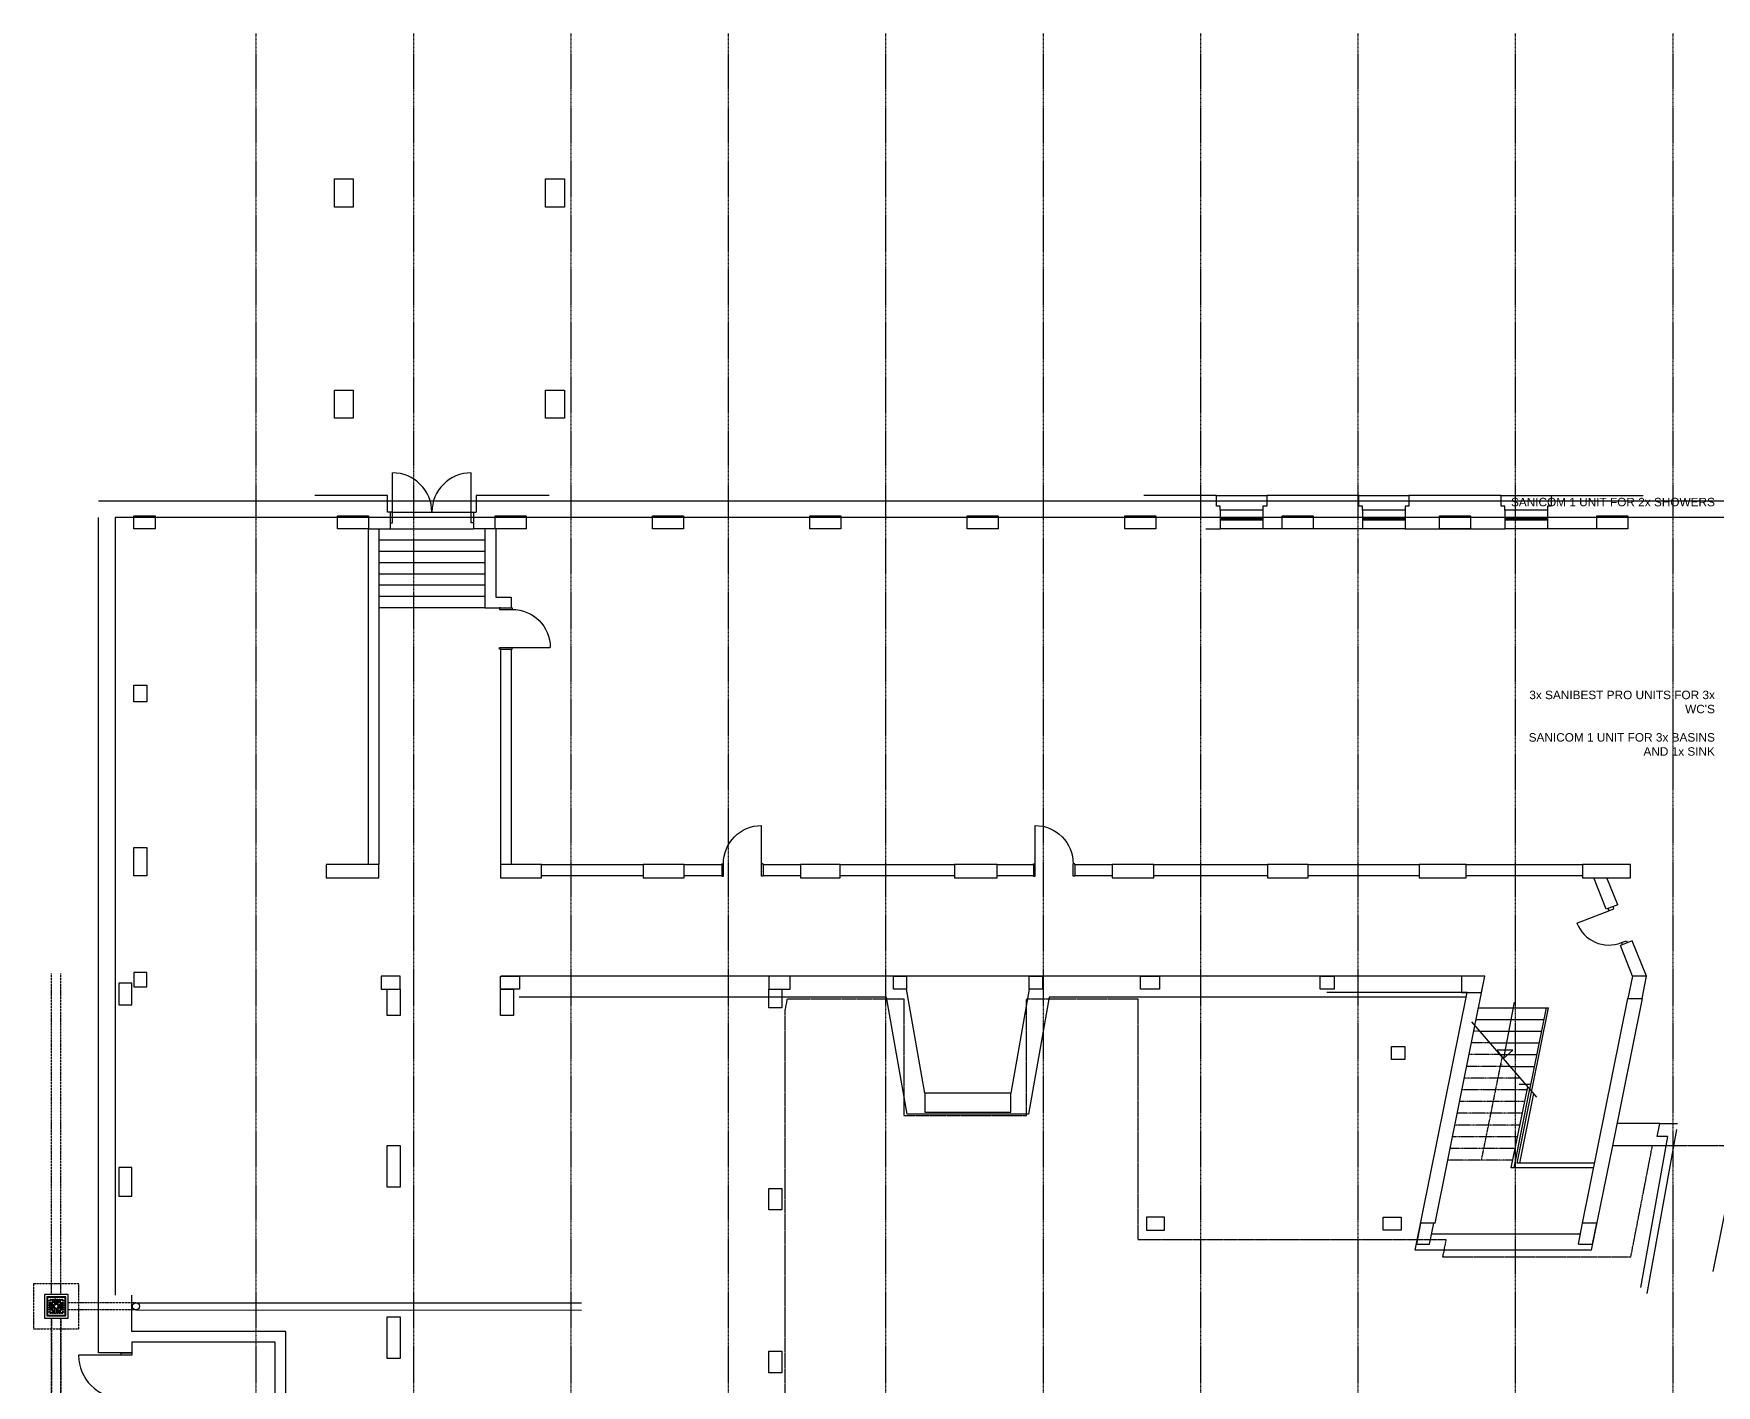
# Model space of a CAD drawing. Header units: millimetres. Extents: x -242071 to 82444, y -53139 to 112036.
# Drawn here: x -226515 to -190673, y 4650 to 33439 of the extents above; entities that cross this region are included whole.
import ezdxf

# ---------------------------------------------------------------- set-up
doc = ezdxf.new("R2010")
doc.units = ezdxf.units.MM
for name, pattern in [('HIDDEN', [9.525, 6.35, -3.175]), ('PCENTRE', [50.8, 31.75, -6.35, 6.35, -6.35]), ('PCENTRE2', [28.575, 19.05, -3.175, 3.175, -3.175]), ('PPHANTOM2', [31.75, 15.875, -3.175, 3.175, -3.175, 3.175, -3.175])]:
    doc.linetypes.add(name, pattern=pattern)
for name, color, linetype in [('Basement 1 - General', 7, 'Continuous'), ('Boundaries_and_building_grids', 140, 'Continuous'), ('Columns_conc_steel_timber', 5, 'Continuous'), ('Demolition', 1, 'Continuous'), ('DOORS_P2', 8, 'Continuous'), ('Open_slabs', 3, 'Continuous'), ('Open_stairs_and_ramps', 2, 'Continuous'), ('Rain_and_storm_water', 1, 'Continuous'), ('Text_Drainage_drawing', 1, 'Continuous'), ('Walls_brick_block_etc', 3, 'Continuous'), ('Windows_and_doors_to_brickwork', 1, 'Continuous')]:
    doc.layers.add(name, color=color, linetype=linetype)
doc.styles.add('Text_Style_5', font='arial.ttf')

msp = doc.modelspace()

# ---------------------------------------------------------------- linework, layer by layer
at = {"layer": 'Basement 1 - General', "color": 1, "linetype": 'Continuous', "lineweight": -3}
for p, q in [((-225781.2, 6585.1), (-226285.2, 6585.1)), ((-226285.2, 6585.1), (-226285.2, 6081.1)), ((-225831.2, 6535.1), (-226235.2, 6535.1)), ((-226235.2, 6535.1), (-226235.2, 6131.1)), ((-226188.2, 6465.1), (-226182.1, 6465.1)), ((-226188.2, 6441.1), (-226188.2, 6465.1)), ((-226182.1, 6465.1), (-226158.1, 6441.1)), ((-226165.2, 6488.1), (-226141.2, 6488.1)), ((-226165.2, 6482.1), (-226165.2, 6488.1)), ((-226141.2, 6458.1), (-226165.2, 6482.1)), ((-226141.2, 6488.1), (-226141.2, 6458.1)), ((-226117.2, 6434.1), (-226117.2, 6488.1)), ((-226117.2, 6488.1), (-226093.2, 6488.1)), ((-226093.2, 6488.1), (-226093.2, 6410.1)), ((-226045.2, 6488.1), (-226069.2, 6488.1)), ((-226069.2, 6488.1), (-226069.2, 6386.1)), ((-226045.2, 6362.1), (-226045.2, 6488.1)), ((-226021.2, 6362.1), (-226021.2, 6488.1)), ((-226021.2, 6488.1), (-225997.2, 6488.1)), ((-225997.2, 6488.1), (-225997.2, 6386.1)), ((-225973.2, 6410.1), (-225973.2, 6488.1)), ((-225973.2, 6488.1), (-225949.2, 6488.1)), ((-225949.2, 6488.1), (-225949.2, 6434.1)), ((-225925.2, 6458.1), (-225925.2, 6488.1)), ((-225925.2, 6488.1), (-225902.2, 6488.1)), ((-225902.2, 6481.1), (-225925.2, 6458.1)), ((-225908.2, 6441.1), (-225884.2, 6465.1)), ((-225902.2, 6488.1), (-225902.2, 6481.1)), ((-225884.2, 6465.1), (-225878.2, 6465.1)), ((-225878.2, 6465.1), (-225878.2, 6441.1)), ((-225831.2, 6131.1), (-225831.2, 6535.1)), ((-225781.2, 6081.1), (-225781.2, 6585.1)), ((-226235.2, 6131.1), (-225831.2, 6131.1)), ((-226158.1, 6441.1), (-226188.2, 6441.1)), ((-226188.2, 6417.1), (-226134.1, 6417.1)), ((-226188.2, 6393.1), (-226188.2, 6417.1)), ((-226110.1, 6393.1), (-226188.2, 6393.1)), ((-226188.2, 6369.1), (-226086.1, 6369.1)), ((-226188.2, 6345.1), (-226188.2, 6369.1)), ((-226062.1, 6345.1), (-226188.2, 6345.1)), ((-226188.2, 6321.1), (-226062.1, 6321.1)), ((-226188.2, 6297.1), (-226188.2, 6321.1)), ((-226086.1, 6297.1), (-226188.2, 6297.1)), ((-226188.2, 6273.1), (-226110.1, 6273.1)), ((-226188.2, 6249.1), (-226188.2, 6273.1)), ((-226134.1, 6249.1), (-226188.2, 6249.1)), ((-226188.2, 6225.1), (-226158.1, 6225.1)), ((-226188.2, 6201.1), (-226188.2, 6225.1)), ((-226182.1, 6201.1), (-226188.2, 6201.1)), ((-226158.1, 6225.1), (-226182.1, 6201.1)), ((-226165.2, 6184.1), (-226141.2, 6208.1)), ((-226165.2, 6178.1), (-226165.2, 6184.1)), ((-226141.2, 6178.1), (-226165.2, 6178.1)), ((-226141.2, 6208.1), (-226141.2, 6178.1)), ((-226134.1, 6417.1), (-226110.1, 6393.1)), ((-226110.1, 6273.1), (-226134.1, 6249.1)), ((-226093.2, 6410.1), (-226117.2, 6434.1)), ((-226117.2, 6232.1), (-226093.2, 6256.1)), ((-226117.2, 6178.1), (-226117.2, 6232.1)), ((-226093.2, 6178.1), (-226117.2, 6178.1)), ((-226093.2, 6256.1), (-226093.2, 6178.1)), ((-226086.1, 6369.1), (-226062.1, 6345.1)), ((-226062.1, 6321.1), (-226086.1, 6297.1)), ((-226069.2, 6386.1), (-226045.2, 6362.1)), ((-226069.2, 6280.1), (-226045.2, 6304.1)), ((-226069.2, 6178.1), (-226069.2, 6280.1)), ((-226045.2, 6178.1), (-226069.2, 6178.1)), ((-226045.2, 6304.1), (-226045.2, 6178.1)), ((-225997.2, 6386.1), (-226021.2, 6362.1)), ((-226021.2, 6178.1), (-226021.2, 6304.1)), ((-226021.2, 6304.1), (-225997.2, 6280.1)), ((-225997.2, 6178.1), (-226021.2, 6178.1)), ((-226004.2, 6345.1), (-225980.2, 6369.1)), ((-225878.2, 6345.1), (-226004.2, 6345.1)), ((-226004.2, 6321.1), (-225878.2, 6321.1)), ((-225980.2, 6297.1), (-226004.2, 6321.1)), ((-225997.2, 6280.1), (-225997.2, 6178.1)), ((-225980.2, 6369.1), (-225878.2, 6369.1)), ((-225878.2, 6297.1), (-225980.2, 6297.1)), ((-225949.2, 6434.1), (-225973.2, 6410.1)), ((-225973.2, 6178.1), (-225973.2, 6256.1)), ((-225973.2, 6256.1), (-225949.2, 6232.1)), ((-225949.2, 6178.1), (-225973.2, 6178.1)), ((-225956.2, 6393.1), (-225932.2, 6417.1)), ((-225878.2, 6393.1), (-225956.2, 6393.1)), ((-225956.2, 6273.1), (-225878.2, 6273.1)), ((-225932.2, 6249.1), (-225956.2, 6273.1)), ((-225949.2, 6232.1), (-225949.2, 6178.1)), ((-225932.2, 6417.1), (-225878.2, 6417.1)), ((-225878.2, 6249.1), (-225932.2, 6249.1)), ((-225925.2, 6178.1), (-225925.2, 6208.1)), ((-225925.2, 6208.1), (-225902.2, 6185.1)), ((-225902.2, 6178.1), (-225925.2, 6178.1)), ((-225878.2, 6441.1), (-225908.2, 6441.1)), ((-225908.2, 6225.1), (-225878.2, 6225.1)), ((-225884.2, 6201.1), (-225908.2, 6225.1)), ((-225902.2, 6185.1), (-225902.2, 6178.1)), ((-225878.2, 6201.1), (-225884.2, 6201.1)), ((-225878.2, 6417.1), (-225878.2, 6393.1)), ((-225878.2, 6369.1), (-225878.2, 6345.1)), ((-225878.2, 6321.1), (-225878.2, 6297.1)), ((-225878.2, 6273.1), (-225878.2, 6249.1)), ((-225878.2, 6225.1), (-225878.2, 6201.1)), ((-226285.2, 6081.1), (-225781.2, 6081.1))]:
    msp.add_line(p, q, dxfattribs=at)
msp.add_lwpolyline([(-226223.2, 6523.1), (-226223.2, 6143.1), (-225843.2, 6143.1), (-225843.2, 6523.1)], close=True, dxfattribs=at)
at = {"layer": 'Boundaries_and_building_grids', "color": 140, "linetype": 'PCENTRE2', "lineweight": -3}
for p, q in [((-221780.2, 33439.2), (-221780.2, -42646.4)), ((-218427.2, 33439.2), (-218427.2, -42646.4)), ((-215074.2, 33439.2), (-215074.2, -42646.4)), ((-211721.2, 33439.2), (-211721.2, -42646.4)), ((-208368.2, 33439.2), (-208368.2, -42646.4)), ((-205015.2, 33439.2), (-205015.2, -42646.4)), ((-201662.2, 33439.2), (-201662.2, -42646.4)), ((-198309.2, 33439.2), (-198309.2, -42646.4)), ((-194956.2, 33439.2), (-194956.2, -42646.4)), ((-191603.2, 33439.2), (-191603.2, -42646.4))]:
    msp.add_line(p, q, dxfattribs=at)
at = {"layer": 'Columns_conc_steel_timber', "color": 4, "linetype": 'Continuous', "lineweight": -3}
for p, q in [((-220110.1, 30346.3), (-219710.1, 30346.3)), ((-215610.1, 30346.3), (-215210.1, 30346.3)), ((-192503.9, 15739.8), (-193526.5, 15739.8)), ((-192503.9, 15459.8), (-192503.9, 15739.8)), ((-224383.1, 13441.1), (-224383.1, 13136.3)), ((-218986.2, 12526), (-218986.2, 13085.5)), ((-218706.2, 13085.5), (-218706.2, 12526)), ((-218706.2, 12526), (-218986.2, 12526)), ((-191935.4, 9949.7), (-191914, 10049.7)), ((-191914, 10049.7), (-191875.5, 10229.7)), ((-191875.5, 10229.7), (-191498.8, 10229.7)), ((-218986.2, 8867.5), (-218986.2, 9757.5)), ((-218986.2, 9757.5), (-218706.2, 9757.5)), ((-218706.2, 9757.5), (-218706.2, 8867.5)), ((-191711.8, 9949.7), (-191935.4, 9949.7)), ((-218706.2, 8867.5), (-218986.2, 8867.5)), ((-196971.5, 8104.7), (-197062.3, 7654.7)), ((-196665.4, 8104.7), (-196971.5, 8104.7)), ((-196781.7, 7654.7), (-196690.9, 8104.7)), ((-193608.1, 7654.7), (-193521.5, 8104.7)), ((-193221.5, 8104.7), (-193521.5, 8104.7)), ((-193312.3, 7654.7), (-193221.5, 8104.7)), ((-197062.3, 7654.7), (-196781.7, 7654.7)), ((-193608.1, 7654.7), (-193312.3, 7654.7)), ((-218986.2, 5219), (-218986.2, 6109)), ((-218986.2, 6109), (-218706.2, 6109)), ((-218706.2, 6109), (-218706.2, 5219)), ((-218706.2, 5219), (-218986.2, 5219))]:
    msp.add_line(p, q, dxfattribs=at)
at = {"layer": 'Columns_conc_steel_timber', "color": 4, "linetype": 'Continuous'}
for points in [[(-219710.1, 30346.3), (-219710.1, 29746.3), (-220110.1, 29746.3), (-220110.1, 30346.3)], [(-215210.1, 30346.3), (-215210.1, 29746.3), (-215610.1, 29746.3), (-215610.1, 30346.3)], [(-219710.1, 25846.3), (-219710.1, 25246.3), (-220110.1, 25246.3), (-220110.1, 25846.3), (-219710.1, 25846.3)], [(-215210.1, 25846.3), (-215210.1, 25246.3), (-215610.1, 25246.3), (-215610.1, 25846.3), (-215210.1, 25846.3)], [(-224383.1, 22889.9), (-224383.1, 23169.3), (-223925.9, 23169.3), (-223925.9, 22889.9), (-224383.1, 22889.9)], [(-220039.7, 22889.9), (-220039.7, 23169.3), (-219379.3, 23169.3), (-219379.3, 22889.9), (-220039.7, 22889.9)], [(-216686.9, 22889.9), (-216686.9, 23169.3), (-216026.5, 23169.3), (-216026.5, 22889.9), (-216686.9, 22889.9)], [(-213334.1, 22889.9), (-213334.1, 23169.3), (-212673.7, 23169.3), (-212673.7, 22889.9), (-213334.1, 22889.9)], [(-209981.3, 22889.9), (-209981.3, 23169.3), (-209320.9, 23169.3), (-209320.9, 22889.9), (-209981.3, 22889.9)], [(-206628.5, 22889.9), (-206628.5, 23169.3), (-205968.1, 23169.3), (-205968.1, 22889.9), (-206628.5, 22889.9)], [(-203275.7, 22889.9), (-203275.7, 23169.3), (-202615.3, 23169.3), (-202615.3, 22889.9), (-203275.7, 22889.9)], [(-199922.9, 22889.9), (-199922.9, 23169.3), (-199262.5, 23169.3), (-199262.5, 22889.9), (-199922.9, 22889.9)], [(-196570.1, 22889.9), (-196570.1, 23169.3), (-195909.7, 23169.3), (-195909.7, 22889.9), (-196570.1, 22889.9)], [(-193217.3, 22889.9), (-193217.3, 23169.3), (-192556.9, 23169.3), (-192556.9, 22889.9), (-193217.3, 22889.9)], [(-224383.1, 19206.9), (-224383.1, 19562.5), (-224103.7, 19562.5), (-224103.7, 19206.9), (-224383.1, 19206.9)], [(-224383.1, 15498.5), (-224383.1, 16108.1), (-224103.7, 16108.1), (-224103.7, 15498.5), (-224383.1, 15498.5)], [(-224383.1, 13136.3), (-224103.7, 13136.3), (-224103.7, 13441.1), (-224383.1, 13441.1)], [(-219112.6, 13085.5), (-218706.2, 13085.5), (-218706.2, 13364.9), (-219112.6, 13364.9), (-219112.6, 13085.5)], [(-216166.2, 13085.5), (-216572.6, 13085.5), (-216572.6, 13364.9), (-216166.2, 13364.9), (-216166.2, 13085.5)], [(-210857.6, 13085.5), (-210400.4, 13085.5), (-210400.4, 13364.9), (-210857.6, 13364.9), (-210857.6, 13085.5)], [(-208203.3, 13085.5), (-208203.3, 13364.9), (-207923.9, 13364.9), (-207923.9, 13085.5), (-208203.3, 13085.5)], [(-205307.7, 13085.5), (-205307.7, 13364.9), (-205028.3, 13364.9), (-205028.3, 13085.5), (-205307.7, 13085.5)], [(-202938.2, 13085.5), (-202938.2, 13364.9), (-202531.8, 13364.9), (-202531.8, 13085.5), (-202938.2, 13085.5)], [(-199115.5, 13085.5), (-199115.5, 13364.9), (-198810.7, 13364.9), (-198810.7, 13085.5), (-199115.5, 13085.5)], [(-224700.6, 13212.5), (-224700.6, 12755.3), (-224421.2, 12755.3), (-224421.2, 13212.5), (-224700.6, 13212.5)], [(-216292.6, 12526), (-216572.6, 12526), (-216572.6, 13085.5), (-216292.6, 13085.5), (-216292.6, 12526)], [(-210857.6, 12691.8), (-210857.6, 13085.5), (-210578.2, 13085.5), (-210578.2, 12691.8), (-210857.6, 12691.8)], [(-197591.5, 11586.9), (-197591.5, 11866.3), (-197312.1, 11866.3), (-197312.1, 11586.9), (-197591.5, 11586.9)], [(-224700.6, 9288.2), (-224700.6, 8678.6), (-224421.2, 8678.6), (-224421.2, 9288.2), (-224700.6, 9288.2)], [(-210857.6, 8386.5), (-210857.6, 8843.7), (-210578.2, 8843.7), (-210578.2, 8386.5), (-210857.6, 8386.5)], [(-202811.2, 7954.7), (-202430.2, 7954.7), (-202430.2, 8234.1), (-202811.2, 8234.1), (-202811.2, 7954.7)], [(-197769.3, 7954.7), (-197769.3, 8234.1), (-197388.3, 8234.1), (-197388.3, 7954.7), (-197769.3, 7954.7)], [(-210857.6, 4919.4), (-210857.6, 5376.6), (-210578.2, 5376.6), (-210578.2, 4919.4), (-210857.6, 4919.4)]]:
    msp.add_lwpolyline(points, dxfattribs=at)
at = {"layer": 'Columns_conc_steel_timber', "color": 4, "linetype": 'Continuous', "lineweight": -3}
for points in [[(-220284.8, 15739.8), (-220284.8, 15459.8), (-219162.4, 15459.8), (-219162.4, 15739.8)], [(-216572.6, 15739.8), (-216572.6, 15459.8), (-215695.5, 15459.8), (-215695.5, 15739.8)], [(-213530, 15739.8), (-213530, 15459.8), (-212657, 15459.8), (-212657, 15739.8)], [(-210178.8, 15739.8), (-210178.8, 15459.8), (-209337.4, 15459.8), (-209337.4, 15739.8)], [(-206901.5, 15739.8), (-206901.5, 15459.8), (-205993.6, 15459.8), (-205993.6, 15739.8)], [(-203540, 15739.8), (-203540, 15459.8), (-202655.6, 15459.8), (-202655.6, 15739.8)], [(-200230.5, 15739.8), (-200230.5, 15459.8), (-199366.8, 15459.8), (-199366.8, 15739.8)], [(-192159.8, 13364.9), (-192459.8, 13364.9), (-192555.6, 12889.9), (-192255.6, 12889.9)]]:
    msp.add_lwpolyline(points, close=True, dxfattribs=at)
for points in [[(-196003.9, 15459.8), (-196003.9, 15739.8), (-197003.9, 15739.8), (-197003.9, 15459.8), (-196003.9, 15459.8)], [(-192503.9, 15739.8), (-193526.5, 15739.8), (-193526.5, 15459.8), (-192503.9, 15459.8)], [(-196103.7, 13014.9), (-195674.4, 13014.9), (-195603.7, 13364.9), (-196103.7, 13364.9), (-196103.7, 13014.9)]]:
    msp.add_lwpolyline(points, dxfattribs=at)
at = {"layer": 'Demolition', "color": 1, "linetype": 'Continuous', "lineweight": -3}
for p, q in [((-216903.1, 22649.9), (-219162.4, 22649.9)), ((-216903.1, 22409.9), (-219162.4, 22409.9)), ((-216903.1, 22169.9), (-219162.4, 22169.9)), ((-216903.1, 21929.9), (-219162.4, 21929.9)), ((-216903.1, 21689.9), (-219162.4, 21689.9)), ((-216903.1, 21449.9), (-219162.4, 21449.9)), ((-216903.1, 21209.9), (-219162.4, 21209.9))]:
    msp.add_line(p, q, dxfattribs=at)
at = {"layer": 'DOORS_P2', "color": 8, "linetype": 'Continuous', "lineweight": -3}
for p, q in [((-192980.6, 14805), (-192962.4, 14758.5)), ((-192962.4, 14758.5), (-192855.3, 14800.5)), ((-192855.3, 14800.5), (-192873.6, 14847)), ((-192696, 14078.8), (-192589, 14120.8)), ((-192696, 14078.8), (-192677.8, 14032.3)), ((-192589, 14120.8), (-192570.7, 14074.2))]:
    msp.add_line(p, q, dxfattribs=at)
at = {"layer": 'Open_slabs', "color": 12, "linetype": 'Continuous', "lineweight": -3}
msp.add_line((-218873.1, 23245.9), (-217193.1, 23245.9), dxfattribs=at)
at = {"layer": 'Open_stairs_and_ramps', "color": 12, "linetype": 'Continuous', "lineweight": -3}
msp.add_line((-218923.1, 22889.9), (-217143.1, 22889.9), dxfattribs=at)
at = {"layer": 'Open_stairs_and_ramps', "color": 8, "linetype": 'Continuous', "lineweight": -3}
for p, q in [((-195739.2, 12693.6), (-194250.3, 12693.6)), ((-194919.2, 9379.7), (-194250.3, 12693.6)), ((-194301.3, 12693.6), (-194654.5, 10943.6)), ((-194497.3, 10785.9), (-195881.7, 12389.6)), ((-195789.7, 12443.6), (-194351.8, 12443.6)), ((-195712.4, 12193.6), (-194402.2, 12193.6)), ((-195496.6, 11943.6), (-194452.7, 11943.6)), ((-195208.7, 11611.2), (-195342.4, 11787.1)), ((-195008.5, 11787.1), (-195342.4, 11787.1)), ((-195280.8, 11693.6), (-194503.1, 11693.6)), ((-195239.8, 11485.7), (-195234.9, 11481.2)), ((-195065, 11443.6), (-194553.6, 11443.6)), ((-195041.4, 9279.7), (-194691.9, 11011.3)), ((-194650.5, 10963.4), (-194990.4, 9279.7)), ((-194875.5, 11063.5), (-194630.3, 11063.5)), ((-194567.8, 10867.6), (-194868.2, 9379.7)), ((-193264.1, 9379.7), (-194919.2, 9379.7)), ((-193284.3, 9279.7), (-195041.4, 9279.7))]:
    msp.add_line(p, q, dxfattribs=at)
at = {"layer": 'Open_stairs_and_ramps', "color": 8, "linetype": 'HIDDEN', "lineweight": -3}
for p, q in [((-195712.4, 12193.6), (-195840.1, 12193.6)), ((-195496.6, 11943.6), (-195890.6, 11943.6)), ((-195280.8, 11693.6), (-195941, 11693.6)), ((-195676.2, 9443.6), (-195233.2, 11638.4)), ((-194849.2, 11193.6), (-196042, 11193.6)), ((-195065, 11443.6), (-195991.5, 11443.6)), ((-194705.5, 10943.6), (-196092.4, 10943.6)), ((-194806.4, 10443.6), (-196193.3, 10443.6)), ((-194756, 10693.6), (-196142.9, 10693.6)), ((-194856.9, 10193.6), (-196243.8, 10193.6)), ((-194957.8, 9693.6), (-196344.7, 9693.6)), ((-194907.4, 9943.6), (-196294.3, 9943.6)), ((-195008.3, 9443.6), (-196395.2, 9443.6))]:
    msp.add_line(p, q, dxfattribs=at)
at = {"layer": 'Open_stairs_and_ramps', "color": 8, "linetype": 'Continuous', "lineweight": -3}
msp.add_lwpolyline([(-194976.5, 12814), (-195208.7, 11611.2), (-195008.5, 11787.1)], dxfattribs=at)
at = {"layer": 'Rain_and_storm_water', "color": 2, "linetype": 'PPHANTOM2', "lineweight": -3}
for p, q in [((-226133.2, 6585.1), (-226133.2, 13425.2)), ((-225933.2, 6585.1), (-225933.2, 13425.2)), ((-224338.2, 6408.1), (-225781.2, 6408.1)), ((-224338.2, 6258.1), (-225781.2, 6258.1))]:
    msp.add_line(p, q, dxfattribs=at)
at = {"layer": 'Rain_and_storm_water', "color": 1, "linetype": 'Continuous', "lineweight": -3}
for p, q in [((-224338.2, 6408.1), (-214845.2, 6404.8)), ((-224338.2, 6258.1), (-214845.2, 6254.8))]:
    msp.add_line(p, q, dxfattribs=at)
at = {"layer": 'Rain_and_storm_water', "color": 2, "linetype": 'PPHANTOM2', "lineweight": -3}
for points in [[(-226515.2, 6815.1), (-226515.2, 5851.1), (-225551.2, 5851.1), (-225551.2, 6815.1)], [(-226133.2, 6081.1), (-226133.2, 923.6), (-226133.2, 923.6), (-226133.2, 6081.1)], [(-225933.2, 923.6), (-225933.2, 6081.1), (-225933.2, 6081.1), (-225933.2, 923.6)]]:
    msp.add_lwpolyline(points, close=True, dxfattribs=at)
at = {"layer": 'Rain_and_storm_water', "color": 5, "linetype": 'Continuous', "lineweight": -3}
msp.add_circle((-224338.2, 6333.1), 75, dxfattribs=at)
at = {"layer": 'Walls_brick_block_etc', "color": 8, "linetype": 'Continuous'}
msp.add_line((-225133.2, 23487.8), (-189175.1, 23487.8), dxfattribs=at)
at = {"layer": 'Walls_brick_block_etc', "color": 8, "linetype": 'Continuous', "lineweight": -3}
for p, q in [((-225133.2, 23487.8), (-189175.1, 23487.8)), ((-225133.2, 6567.8), (-225133.2, 23131.8)), ((-224778.2, 23131.8), (-224778.2, 6567.8)), ((-189477.1, 23131.8), (-224778.2, 23131.8)), ((-195603.7, 13364.9), (-216554.9, 13364.9)), ((-196665.4, 8104.7), (-195603.7, 13364.9)), ((-195980.4, 13014.9), (-198970.5, 13014.9)), ((-197087.5, 7529.7), (-195980.4, 13014.9)), ((-193521.5, 8104.7), (-192555.6, 12889.9)), ((-192255.6, 12889.9), (-192888.4, 9754.7)), ((-191875.5, 10229.7), (-192792.6, 10229.7)), ((-191525.1, 10099.7), (-192154.4, 6604.7)), ((-190114.6, 10204.7), (-190745.8, 7071.3)), ((-192888.4, 9754.7), (-193337.5, 7529.7)), ((-191746.9, 9754.7), (-192888.4, 9754.7)), ((-191711.8, 9949.7), (-192290.8, 6734.7)), ((-193337.5, 7529.7), (-197087.5, 7529.7)), ((-196736.3, 7879.7), (-193564.8, 7879.7))]:
    msp.add_line(p, q, dxfattribs=at)
at = {"layer": 'Walls_brick_block_etc', "color": 3, "linetype": 'Continuous', "lineweight": -3}
for p, q in [((-218978.1, 23600.9), (-220528.1, 23600.9)), ((-218978.1, 23245.9), (-218978.1, 23600.9)), ((-215538.1, 23600.9), (-217088.1, 23600.9)), ((-217088.1, 23600.9), (-217088.1, 23245.4)), ((-201319.9, 23600.9), (-202869.9, 23600.9)), ((-201319.9, 23372.9), (-201319.9, 23600.9)), ((-201239.9, 23372.9), (-201319.9, 23372.9)), ((-201239.9, 23292.9), (-201239.9, 23372.9)), ((-200249.9, 23372.9), (-200329.9, 23372.9)), ((-200329.9, 23372.9), (-200329.9, 23292.9)), ((-198289.9, 23600.9), (-200249.9, 23600.9)), ((-200249.9, 23600.9), (-200249.9, 23372.9)), ((-198289.9, 23372.9), (-198289.9, 23600.9)), ((-198209.9, 23372.9), (-198289.9, 23372.9)), ((-198209.9, 23292.9), (-198209.9, 23372.9)), ((-197219.9, 23372.9), (-197299.9, 23372.9)), ((-197299.9, 23372.9), (-197299.9, 23292.9)), ((-197219.9, 23600.9), (-197219.9, 23372.9)), ((-195259.9, 23600.9), (-197219.9, 23600.9)), ((-195259.9, 23372.9), (-195259.9, 23600.9)), ((-195179.9, 23372.9), (-195259.9, 23372.9)), ((-195179.9, 23292.9), (-195179.9, 23372.9)), ((-194189.9, 23372.9), (-194269.9, 23372.9)), ((-194269.9, 23372.9), (-194269.9, 23292.9)), ((-194189.9, 23600.9), (-194189.9, 23372.9)), ((-194189.9, 23600.9), (-192229.9, 23600.9)), ((-218923.1, 23245.9), (-218978.1, 23245.9)), ((-218923.1, 23245.9), (-218923.1, 22889.9)), ((-217143.1, 23245.9), (-217143.1, 22889.9)), ((-217143.1, 23245.9), (-217088.1, 23245.4)), ((-219392.4, 22889.9), (-219392.4, 15739.8)), ((-219379.3, 22889.9), (-218923.1, 22889.9)), ((-219162.4, 22889.9), (-219162.4, 15739.8)), ((-216686.9, 22889.9), (-217143.1, 22889.9)), ((-216903.1, 22889.9), (-216903.1, 21209.9)), ((-216673.1, 22889.9), (-216673.1, 21439.9)), ((-201547.9, 22889.9), (-201239.9, 22889.9)), ((-198209.9, 22889.9), (-200329.9, 22889.9)), ((-197299.9, 22889.9), (-195179.9, 22889.9)), ((-193133.9, 22889.9), (-194269.9, 22889.9)), ((-216903.1, 21209.9), (-216342.6, 21209.9)), ((-216673.1, 21439.9), (-216342.6, 21439.9)), ((-216342.6, 21439.9), (-216342.6, 21209.9)), ((-216572.6, 20332.9), (-216572.6, 15739.8)), ((-216572.6, 20332.9), (-216344.6, 20332.9)), ((-216342.6, 20332.9), (-216342.6, 15739.8)), ((-215695.5, 15739.8), (-213530, 15739.8)), ((-215695.5, 15509.8), (-213530, 15509.8)), ((-212657, 15739.8), (-211856.4, 15739.8)), ((-212657, 15509.8), (-211856.4, 15509.8)), ((-211856.4, 15739.8), (-211856.4, 15511.8)), ((-210979.4, 15739.8), (-210979.4, 15511.8)), ((-210979.4, 15739.8), (-210178.8, 15739.8)), ((-210979.4, 15509.8), (-210178.8, 15509.8)), ((-209337.4, 15739.8), (-206901.5, 15739.8)), ((-209337.4, 15509.8), (-206901.5, 15509.8)), ((-205993.6, 15739.8), (-205217.6, 15739.8)), ((-205993.6, 15509.8), (-205217.6, 15509.8)), ((-205217.6, 15739.8), (-205217.6, 15511.8)), ((-204340.6, 15739.8), (-204340.6, 15511.8)), ((-204340.6, 15739.8), (-203540, 15739.8)), ((-204340.6, 15509.8), (-203540, 15509.8)), ((-202655.6, 15739.8), (-200230.5, 15739.8)), ((-202655.6, 15509.8), (-200230.5, 15509.8)), ((-199366.8, 15739.8), (-197003.9, 15739.8)), ((-199366.8, 15509.8), (-197003.9, 15509.8)), ((-196003.9, 15739.8), (-193526.5, 15739.8)), ((-196003.9, 15509.8), (-193526.5, 15509.8)), ((-193018.4, 14790.3), (-193280.7, 15459.8)), ((-192774.9, 14885.7), (-193007.1, 15459.8)), ((-192774.9, 14885.7), (-193018.4, 14790.3)), ((-192463.7, 14116.2), (-192715.5, 14017.5)), ((-192459.8, 13364.9), (-192715.5, 14017.5)), ((-192159.8, 13364.9), (-192463.7, 14116.2)), ((-210857.6, 13364.9), (-216174.9, 13364.9)), ((-208203.3, 13364.9), (-210400.4, 13364.9)), ((-202938.2, 13364.9), (-205028.3, 13364.9)), ((-199115.5, 13364.9), (-202531.8, 13364.9)), ((-196103.7, 13364.9), (-198810.7, 13364.9)), ((-208350.6, 12914.9), (-216174.9, 12914.9)), ((-207907.1, 10425.7), (-208350.6, 12914.9)), ((-207530.2, 10875.7), (-207923.9, 13085.5)), ((-205307.7, 13085.5), (-205701.4, 10875.7)), ((-204881, 12914.9), (-205324.5, 10425.7)), ((-196000.6, 12914.9), (-204881, 12914.9)), ((-205701.4, 10875.7), (-207530.2, 10875.7)), ((-205324.5, 10425.7), (-207907.1, 10425.7)), ((-225133.2, 5339.8), (-225133.2, 6567.8)), ((-224422.2, 5795.8), (-224422.2, 6567.8)), ((-221145.2, 5795.8), (-224422.2, 5795.8)), ((-221145.2, 2290.8), (-221145.2, 5795.8)), ((-221373.2, 5567.8), (-224422.2, 5567.8)), ((-221373.2, 5567.8), (-224422.2, 5567.8)), ((-224422.2, 5567.8), (-224422.2, 5339.8)), ((-221373.2, 2518.8), (-221373.2, 5567.8)), ((-224422.2, 5339.8), (-225133.2, 5339.8))]:
    msp.add_line(p, q, dxfattribs=at)
at = {"layer": 'Walls_brick_block_etc', "color": 1, "linetype": 'Continuous', "lineweight": -3}
for p, q in [((-201319.9, 23600.9), (-200249.9, 23600.9)), ((-198289.9, 23600.9), (-197219.9, 23600.9)), ((-195259.9, 23600.9), (-194189.9, 23600.9))]:
    msp.add_line(p, q, dxfattribs=at)
at = {"layer": 'Walls_brick_block_etc', "color": 8, "linetype": 'PCENTRE'}
for p, q in [((-210510.2, 12618.2), (-210459.4, 12884.9)), ((-210510.2, 591.3), (-210510.2, 12618.2)), ((-210510.2, 591.3), (-210510.2, 12618.2)), ((-210459.4, 12884.9), (-207982.9, 12884.9)), ((-210459.4, 12884.9), (-207982.9, 12884.9)), ((-210459.4, 12884.9), (-207982.9, 12884.9)), ((-207982.9, 12884.9), (-207982.9, 10395.7)), ((-207982.9, 12884.9), (-207982.9, 10395.7)), ((-205366.7, 12884.9), (-202997.2, 12884.9)), ((-205366.7, 10395.7), (-205366.7, 12884.9)), ((-205366.7, 12884.9), (-202997.2, 12884.9)), ((-205366.7, 12681.7), (-205366.7, 12884.9)), ((-205366.7, 12884.9), (-202997.2, 12884.9)), ((-202997.2, 12884.9), (-202997.2, 7754.1)), ((-202997.2, 12884.9), (-202997.2, 7754.1)), ((-202997.2, 12884.9), (-202997.2, 7754.1)), ((-207982.9, 10395.7), (-205366.7, 10395.7)), ((-192494.8, 7385.2), (-192033.1, 9760.7)), ((-192494.8, 7385.2), (-192033.1, 9760.7)), ((-192494.8, 7385.2), (-192033.1, 9760.7)), ((-192033.1, 9760.7), (-189394.1, 9760.7)), ((-192033.1, 9760.7), (-189394.1, 9760.7)), ((-192033.1, 9760.7), (-189394.1, 9760.7)), ((-202997.2, 7754.1), (-196432.5, 7754.1)), ((-202997.2, 7754.1), (-196432.5, 7754.1)), ((-202997.2, 7754.1), (-196432.5, 7754.1)), ((-196432.5, 7754.1), (-196504.1, 7385.2)), ((-196432.5, 7754.1), (-196504.1, 7385.2)), ((-196432.5, 7754.1), (-196504.1, 7385.2)), ((-196504.1, 7385.2), (-192494.8, 7385.2)), ((-196504.1, 7385.2), (-192494.8, 7385.2)), ((-196504.1, 7385.2), (-192494.8, 7385.2))]:
    msp.add_line(p, q, dxfattribs=at)
at = {"layer": 'Walls_brick_block_etc', "color": 3, "linetype": 'Continuous'}
msp.add_lwpolyline([(-207530.2, 10469.3), (-205701.4, 10469.3), (-205701.4, 10875.7), (-207530.2, 10875.7), (-207530.2, 10469.3)], dxfattribs=at)
at = {"layer": 'Windows_and_doors_to_brickwork', "color": 12, "linetype": 'Continuous', "lineweight": -3}
for p, q in [((-218873.1, 23245.9), (-218873.1, 24085.9)), ((-217193.1, 23245.9), (-217193.1, 24085.9)), ((-218923.1, 23245.9), (-218923.1, 23017.9)), ((-218873.1, 23245.9), (-218923.1, 23245.9)), ((-218923.1, 23017.9), (-218873.1, 23017.9)), ((-218873.1, 23017.9), (-218873.1, 23245.9)), ((-217193.1, 23017.9), (-217193.1, 23245.9)), ((-217193.1, 23245.9), (-217143.1, 23245.9)), ((-217143.1, 23017.9), (-217193.1, 23017.9)), ((-217143.1, 23245.9), (-217143.1, 23017.9))]:
    msp.add_line(p, q, dxfattribs=at)
at = {"layer": 'Windows_and_doors_to_brickwork', "color": 1, "linetype": 'Continuous', "lineweight": -3}
for p, q in [((-200329.9, 23292.9), (-201239.9, 23292.9)), ((-201239.9, 23292.9), (-201239.9, 22889.9)), ((-200329.9, 23106.4), (-201239.9, 23106.4)), ((-200329.9, 23076.4), (-201239.9, 23076.4)), ((-200329.9, 23292.9), (-200329.9, 22889.9)), ((-197299.9, 23292.9), (-198209.9, 23292.9)), ((-198209.9, 23292.9), (-198209.9, 22889.9)), ((-197299.9, 23106.4), (-198209.9, 23106.4)), ((-197299.9, 23076.4), (-198209.9, 23076.4)), ((-197299.9, 23292.9), (-197299.9, 22889.9)), ((-194269.9, 23292.9), (-195179.9, 23292.9)), ((-195179.9, 23292.9), (-195179.9, 22889.9)), ((-194269.9, 23106.4), (-195179.9, 23106.4)), ((-194269.9, 23076.4), (-195179.9, 23076.4)), ((-194269.9, 23292.9), (-194269.9, 22889.9)), ((-200329.9, 22889.9), (-201239.9, 22889.9)), ((-197299.9, 22889.9), (-198209.9, 22889.9)), ((-194269.9, 22889.9), (-195179.9, 22889.9)), ((-216592.6, 21209.9), (-216592.6, 21177.9)), ((-216572.6, 21209.9), (-216592.6, 21209.9)), ((-216592.6, 21177.9), (-216324.6, 21177.9)), ((-216344.6, 21209.9), (-216324.6, 21209.9)), ((-216324.6, 21209.9), (-216324.6, 21177.9)), ((-216592.6, 20332.9), (-216592.6, 20364.9)), ((-216592.6, 20364.9), (-216324.6, 20364.9)), ((-216572.6, 20332.9), (-216592.6, 20332.9)), ((-216344.6, 20332.9), (-216324.6, 20332.9)), ((-216324.6, 20332.9), (-216324.6, 20364.9)), ((-216324.6, 20364.9), (-215511.6, 20364.9)), ((-211011.4, 15759.8), (-211011.4, 16572.8)), ((-205185.6, 15759.8), (-205185.6, 16572.8)), ((-211856.4, 15759.8), (-211824.4, 15759.8)), ((-211856.4, 15739.8), (-211856.4, 15759.8)), ((-211856.4, 15511.8), (-211856.4, 15491.8)), ((-211856.4, 15491.8), (-211824.4, 15491.8)), ((-211824.4, 15491.8), (-211824.4, 15759.8)), ((-210979.4, 15759.8), (-211011.4, 15759.8)), ((-211011.4, 15491.8), (-211011.4, 15759.8)), ((-210979.4, 15491.8), (-211011.4, 15491.8)), ((-210979.4, 15739.8), (-210979.4, 15759.8)), ((-210979.4, 15511.8), (-210979.4, 15491.8)), ((-205217.6, 15759.8), (-205185.6, 15759.8)), ((-205217.6, 15739.8), (-205217.6, 15759.8)), ((-205217.6, 15511.8), (-205217.6, 15491.8)), ((-205217.6, 15491.8), (-205185.6, 15491.8)), ((-205185.6, 15491.8), (-205185.6, 15759.8)), ((-204340.6, 15759.8), (-204372.6, 15759.8)), ((-204372.6, 15491.8), (-204372.6, 15759.8)), ((-204340.6, 15491.8), (-204372.6, 15491.8)), ((-204340.6, 15739.8), (-204340.6, 15759.8)), ((-204340.6, 15511.8), (-204340.6, 15491.8)), ((-224650.2, 5289.8), (-225559.2, 5289.8)), ((-224650.2, 5339.8), (-224422.2, 5339.8)), ((-224650.2, 5289.8), (-224650.2, 5339.8)), ((-224422.2, 5289.8), (-224650.2, 5289.8)), ((-224422.2, 5339.8), (-224422.2, 5289.8))]:
    msp.add_line(p, q, dxfattribs=at)
at = {"layer": 'Windows_and_doors_to_brickwork', "color": 8, "linetype": 'Continuous', "lineweight": -3}
msp.add_line((-193642.1, 14492.1), (-192962.4, 14758.5), dxfattribs=at)
at = {"layer": 'Windows_and_doors_to_brickwork', "color": 12, "linetype": 'Continuous', "lineweight": -3}
for centre, start, end in [((-218873.1, 23245.9), 0, 90), ((-218873.1, 23245.9), 0, 90), ((-217193.1, 23245.9), 90, 180), ((-217193.1, 23245.9), 90, 180)]:
    msp.add_arc(centre, 840, start, end, dxfattribs=at)
at = {"layer": 'Windows_and_doors_to_brickwork', "color": 1, "linetype": 'Continuous', "lineweight": -3, "extrusion": (0, 0, -1)}
for centre, start, end in [((216324.6, 20364.9), 90, 180), ((211011.4, 15759.8), 0, 90), ((205185.6, 15759.8), 90, 180)]:
    msp.add_arc(centre, 813, start, end, dxfattribs=at)
at = {"layer": 'Windows_and_doors_to_brickwork', "color": 8, "linetype": 'Continuous', "lineweight": -3}
msp.add_arc((-192962.4, 14758.5), 730, 201.40005, 291.40005, dxfattribs=at)
at = {"layer": 'Windows_and_doors_to_brickwork', "color": 1, "linetype": 'Continuous', "lineweight": -3}
msp.add_arc((-224650.2, 5289.8), 909, 180, 270, dxfattribs=at)

# ---------------------------------------------------------------- texts
at = {"layer": 'Text_Drainage_drawing', "color": 1, "char_height": 180, "width": 4114.71, "attachment_point": 3, "style": 'Text_Style_5'}
for s, insert in [('SANICOM 1 UNIT FOR 2x SHOWERS', (-190703.6, 23552.5)), ("3x SANIBEST PRO UNITS FOR 3x WC'S", (-190703.6, 19445.1)), ('SANICOM 1 UNIT FOR 3x BASINS AND 1x SINK', (-190703.6, 18541))]:
    msp.add_mtext(s, dxfattribs=dict(at, insert=insert))

doc.saveas('drawing.dxf')
